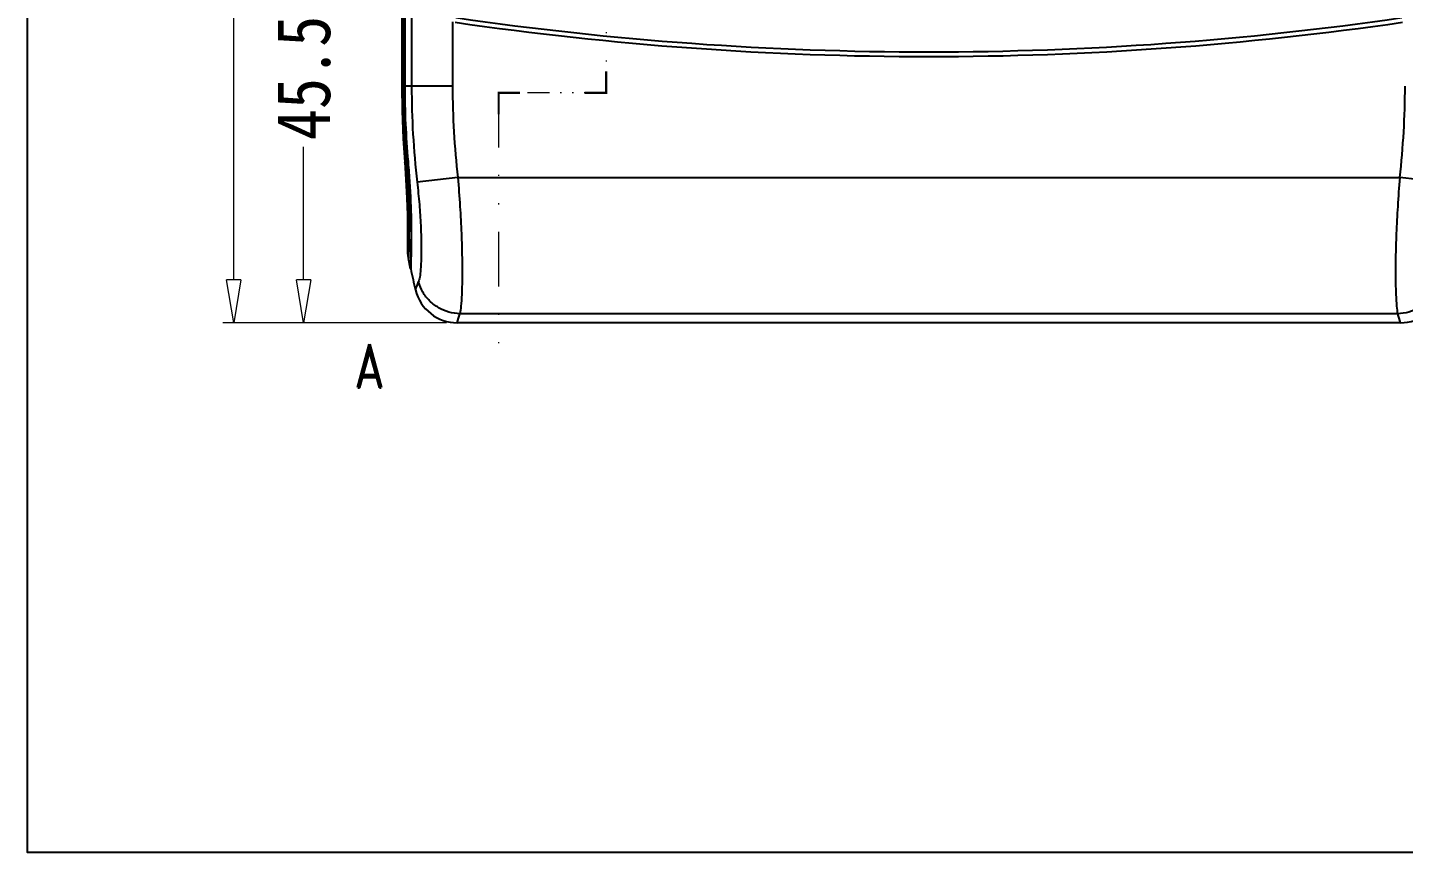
# Model space of a CAD drawing. Header units: millimetres. Extents: x 1786 to 4339, y -2795 to -1928.
# Drawn here: x 3874.7 to 4002.6, y -2795.2 to -2718.5 of the extents above; entities that cross this region are included whole.
import ezdxf
from ezdxf.enums import TextEntityAlignment as Align

# ---------------------------------------------------------------- set-up
doc = ezdxf.new("R2010")
doc.units = ezdxf.units.MM
doc.linetypes.add('DIVIDE', pattern=[31.75, 12.7, -6.35, 0, -6.35, 0, -6.35])
doc.layers.add('dim', color=3, linetype='Continuous', lineweight=9)
doc.layers.add('hatch', color=56, linetype='Continuous', lineweight=9)
doc.styles.add('FFS', font='simfang0.ttf', dxfattribs={"width": 0.85})
doc.styles.add('LongTou', font='romand.shx', dxfattribs={"width": 0.8, "bigfont": 'whgdtxt.shx'})
doc.dimstyles.new('YanXiu', dxfattribs={"dimtxt": 2.5, "dimasz": 2.2, "dimexe": 1, "dimexo": 0.6, "dimgap": 0.66, "dimtad": 0, "dimzin": 9, "dimdsep": 46, "dimtxsty": 'FFS', "dimblk": 'CLOSEDBLANK', "dimcen": 0, "dimclrd": 256, "dimclre": 131, "dimclrt": 42, "dimazin": 2, "dimtfac": 1, "dimtofl": 0, "dimtmove": 0, "dimatfit": 3, "dimldrblk": 'CLOSEDBLANK', "dimfxl": 1, "dimlwd": 5, "dimlwe": 5, "dimarcsym": 0})

# ---------------------------------------------------------------- blocks, each defined once
blk = doc.blocks.new('_ClosedBlank')
at = {"color": 0, "linetype": 'ByBlock', "lineweight": -2}
for p, q in [((-1, 0.167), (0, 0)), ((-1, 0.167), (-1, -0.167)), ((0, 0), (-1, -0.167))]:
    blk.add_line(p, q, dxfattribs=at)
blk = doc.blocks.new('*D232')
at = {"layer": 'Defpoints', "color": 0}
for p in [(3893.85, -2575.45), (3933.97, -2575.45), (3914.64, -2745.95)]:
    blk.add_point(p, dxfattribs=at)
at = {"layer": 'dim', "color": 131, "lineweight": 5}
for p, q in [((3932.97, -2575.45), (3892.85, -2575.45)), ((3913.64, -2745.95), (3892.85, -2745.95))]:
    blk.add_line(p, q, dxfattribs=at)
at = {"layer": 'dim', "lineweight": 5}
for p, q in [((3893.85, -2579.45), (3893.85, -2652.93)), ((3893.85, -2741.95), (3893.85, -2668.48))]:
    blk.add_line(p, q, dxfattribs=at)
at = {"layer": 'dim', "lineweight": 5, "xscale": 4, "yscale": 4, "zscale": 4}
for p, rotation in [((3893.85, -2575.45), 90), ((3893.85, -2745.95), 270)]:
    blk.add_blockref('_ClosedBlank', p, dxfattribs=dict(at, rotation=rotation))
at = {"layer": 'dim', "color": 42, "insert": (3893.85, -2660.7), "char_height": 5, "attachment_point": 5, "rotation": 90, "style": 'FFS'}
blk.add_mtext('170.5', dxfattribs=at)
blk = doc.blocks.new('*D231')
at = {"layer": 'Defpoints', "color": 0}
for p in [(3926.27, -2700.45), (3900.35, -2745.95), (3914.64, -2745.95)]:
    blk.add_point(p, dxfattribs=at)
at = {"layer": 'dim', "color": 131, "lineweight": 5}
for p, q in [((3925.27, -2700.45), (3899.35, -2700.45)), ((3913.64, -2745.95), (3899.35, -2745.95))]:
    blk.add_line(p, q, dxfattribs=at)
at = {"layer": 'dim', "lineweight": 5}
for p, q in [((3900.35, -2704.45), (3900.35, -2716.82)), ((3900.35, -2741.95), (3900.35, -2729.59))]:
    blk.add_line(p, q, dxfattribs=at)
at = {"layer": 'dim', "lineweight": 5, "xscale": 4, "yscale": 4, "zscale": 4}
for p, rotation in [((3900.35, -2700.45), 90), ((3900.35, -2745.95), 270)]:
    blk.add_blockref('_ClosedBlank', p, dxfattribs=dict(at, rotation=rotation))
at = {"layer": 'dim', "color": 42, "insert": (3900.35, -2723.2), "char_height": 5, "attachment_point": 5, "rotation": 90, "style": 'FFS'}
blk.add_mtext('45.5', dxfattribs=at)
blk = doc.blocks.new('*u4')
at = {"layer": 'Defpoints', "color": 2}
blk.add_lwpolyline([(-135.77, 94.941), (135.77, 94.941), (135.77, -94.941), (-135.77, -94.941)], close=True, dxfattribs=at)
blk = doc.blocks.new('*u270')
at = {"color": 7, "linetype": 'Continuous'}
for p, q in [((-197.371, 197.216, 0), (-197.371, 71.216, 0)), ((-197.228, 197.216, 0), (-197.228, 71.216, 0)), ((-197.107, 71.216, 0), (-197.107, 197.216, 0)), ((-197.102, 197.216, 0), (-197.102, 71.216, 0)), ((-196.459, 79.804, 0), (-196.459, 71.216, 0)), ((-192.651, 77.186, 0), (-192.651, 71.216, 0)), ((-197.371, 71.217, 0), (-197.342, 68.917, 0)), ((-197.371, 71.216, 0), (-197.107, 71.216, 0)), ((-192.651, 71.216, 0), (-197.102, 71.216, 0)), ((-197.343, 68.945, 0), (-197.24, 66.311, 0)), ((-197.241, 66.338, 0), (-197.097, 64.136, 0)), ((-197.097, 64.136, 0), (-196.988, 62.536, 0)), ((-196.965, 64.205, 0), (-196.956, 64.082, 0)), ((-192.163, 62.716, 0), (-195.947, 62.281, 0)), ((-192.163, 62.716, 0), (-104.582, 62.716, 0)), ((-100.799, 62.281, 0), (-104.582, 62.716, 0)), ((-196.902, 60.798, 0), (-196.857, 59.242, 0)), ((-196.857, 59.269, 0), (-196.841, 57.97, 0)), ((-196.841, 58.009, 0), (-196.842, 57.027, 0)), ((-196.55, 54.235, 0), (-196.75, 55.184, 0)), ((-196.723, 56.268, 0), (-196.724, 56.226, 0)), ((-104.783, 50.053, 0), (-191.962, 50.053, 0)), ((-104.535, 49.216, 0), (-192.21, 49.216, 0))]:
    blk.add_line(p, q, dxfattribs=at)
at = {"color": 7, "linetype": 'Continuous', "elevation": 0}
for points in [[(-197.097, 64.136), (-196.988, 62.543), (-196.902, 60.788)], [(-196.842, 57.062), (-196.848, 56.455), (-196.85, 56.269)]]:
    blk.add_lwpolyline(points, dxfattribs=at)
at = {"color": 7, "linetype": 'Continuous'}
for centre, radius, start, end in [((-148.373, 380.02, 0), 306.062, 261.72807, 278.27193), ((-148.373, 380.02, 0), 305.629, 261.72807, 278.27194), ((-103.619, 71.221, 0), 93.61, 180.00298, 184.29833), ((-118.373, 71.216, 0), 78.735, 180, 185.16905), ((-118.373, 71.216, 0), 78.73, 180, 185.101), ((-118.373, 71.216, 0), 78.087, 180, 186.57101), ((-118.373, 71.216, 0), 74.278, 180, 186.57101), ((-178.373, 71.216, 0), 74.278, 353.42899, 0), ((-285.123, 57.338, 0), 88.425, 4.22328, 4.37425), ((-191.851, 56.186, 0), 5, 179.04612, 191.56059), ((-267.822, 57.077, 0), 71.334, 358.31488, 358.47499), ((-306.869, 58.324, 0), 110.4, 357.868, 358.2642), ((-118.373, 71.216, 0), 80, 192.2689, 193.70023), ((-334.557, 105.602, 0), 148.377, 338.93409, 339.24223), ((-192.21, 53.216, 0), 4, 193.70025, 269.99998), ((-104.535, 53.216, 0), 4, 270.00008, 346.29971), ((-376.152, 104.323, 0), 192.019, 343.32235, 343.58285), ((79.457, 104.338, 0), 192.071, 196.41718, 196.67761)]:
    blk.add_arc(centre, radius, start, end, dxfattribs=at)
for points, start_tangent, end_tangent in [([(-197.083, 64.117, 0), (-197.086, 64.136, 0)], (-0.3553594, 0.9347297), (0.0211693, 0.9997759)), ([(-196.956, 64.082, 0), (-197.083, 64.117, 0)], (-0.988756, 0.1495379), (-0.3553594, 0.9347297)), ([(-196.514, 55.179, 0), (-196.498, 55.918, 0), (-196.485, 57.163, 0), (-196.497, 58.678, 0), (-196.545, 60.406, 0), (-196.643, 62.279, 0), (-196.791, 64.216, 0)], (0.0266248, 0.9996455), (-0.0889117, 0.9960395)), ([(-196.787, 64.123, 0), (-196.642, 62.204, 0), (-196.548, 60.343, 0), (-196.501, 58.632, 0), (-196.49, 57.137, 0), (-196.503, 55.912, 0), (-196.524, 54.991, 0), (-196.543, 54.419, 0), (-196.549, 54.234, 0), (-196.542, 54.423, 0)], (0.0875895, -0.9961567), (0.0358181, 0.9993583)), ([(-196.938, 63.85, 0), (-196.92, 63.592, 0), (-196.9, 63.307, 0), (-196.879, 62.993, 0), (-196.858, 62.65, 0), (-196.836, 62.275, 0), (-196.815, 61.866, 0), (-196.794, 61.423, 0), (-196.773, 60.944, 0), (-196.755, 60.431, 0), (-196.739, 59.888, 0), (-196.725, 59.315, 0), (-196.716, 58.712, 0), (-196.711, 58.085, 0), (-196.711, 57.448, 0), (-196.715, 56.819, 0), (-196.723, 56.268, 0)], (0.0736419, -0.9972847), (-0.0181142, -0.9998359)), ([(-192.163, 62.716, 0), (-191.964, 60.033, 0), (-191.834, 57.499, 0), (-191.771, 55.249, 0), (-191.765, 53.351, 0), (-191.801, 51.846, 0), (-191.87, 50.748, 0), (-191.962, 50.053, 0)], (0.0848056, -0.9963975), (-0.199754, -0.9798461)), ([(-104.582, 62.716, 0), (-104.781, 60.033, 0), (-104.911, 57.499, 0), (-104.974, 55.249, 0), (-104.98, 53.352, 0), (-104.944, 51.846, 0), (-104.875, 50.749, 0), (-104.783, 50.053, 0)], (-0.0848057, -0.9963975), (0.1998181, -0.979833)), ([(-195.947, 62.281, 0), (-195.741, 60.204, 0), (-195.614, 58.262, 0), (-195.56, 56.579, 0), (-195.568, 55.21, 0), (-195.62, 54.172, 0), (-195.705, 53.451, 0), (-195.812, 53.015, 0)], (0.1144059, -0.9934341), (-0.3541341, -0.9351947)), ([(-196.724, 56.226, 0), (-196.735, 55.711, 0), (-196.745, 55.332, 0), (-196.75, 55.184, 0)], (-0.0186811, -0.9998255), (-0.7264684, 0.6871999)), ([(-191.962, 50.053, 0), (-192.994, 50.209, 0), (-193.956, 50.619, 0), (-194.782, 51.254, 0), (-195.415, 52.071, 0), (-195.812, 53.015, 0)], (-0.9997336, 0.0230821), (-0.2628098, 0.9648477)), ([(-100.933, 53.015, 0), (-101.33, 52.071, 0), (-101.963, 51.254, 0), (-102.789, 50.619, 0), (-103.751, 50.209, 0), (-104.783, 50.053, 0)], (-0.2628098, -0.9648477), (-0.9997336, -0.0230821))]:
    blk.add_spline(points, degree=3, dxfattribs=dict(at, start_tangent=start_tangent, end_tangent=end_tangent))
at = {"layer": 'hatch', "color": 2, "linetype": 'DIVIDE', "ltscale": 0.4}
for p, q in [((-178.373, 83.854, 0), (-178.373, 70.579, 0)), ((-188.373, 70.579, 0), (-188.373, 45.216, 0))]:
    blk.add_line(p, q, dxfattribs=at)
at = {"layer": 'hatch', "color": 2, "linetype": 'DIVIDE', "ltscale": 0.16}
blk.add_line((-178.373, 70.579, 0), (-188.373, 70.579, 0), dxfattribs=at)
at = {"layer": 'hatch', "color": 2, "const_width": 0.2, "elevation": 0}
for points in [[(-178.373, 72.579), (-178.373, 70.579), (-180.373, 70.579)], [(-186.373, 70.579), (-188.373, 70.579), (-188.373, 68.579)]]:
    blk.add_lwpolyline(points, dxfattribs=at)
at = {"layer": 'hatch', "color": 2, "elevation": 0}
blk.add_lwpolyline([(-188.373, 45.216, 0, 0, 0), (-192.373, 45.216, 1.2, 0, 0), (-196.373, 45.216, 0, 0, 0)], format="xyseb", dxfattribs=at)
at = {"layer": 'Defpoints', "xscale": 1.710000000000036, "yscale": 1.710000000000036, "zscale": 1.71}
blk.add_blockref('*u4', (0, 162.35), dxfattribs=at)
at = {"layer": 'hatch', "color": 6, "style": 'LongTou', "width": 0.8}
blk.add_text('A', height=4, dxfattribs=at).set_placement((-200.373, 45.216, 0), align=Align.MIDDLE)
at = {"layer": 'dim'}
for base, p1, p2, override, picture, middle in [((-212.997, 219.716, 0), (-192.21, 49.216, 0), (-172.873, 219.716, 0), {"dimtxt": 5, "dimasz": 4, "dimexe": 0.9995, "dimexo": 0.9995, "dimgap": 0.9995}, '*D232', (-212.997, 134.466, 0)), ((-206.497, 49.216, 0), (-180.573, 94.716, 0), (-192.21, 49.216, 0), {"dimtxt": 5, "dimasz": 4, "dimexe": 0.9995, "dimexo": 0.9995, "dimgap": 0.9995, "dimtmove": 1}, '*D231', (-206.497, 71.966, 0))]:
    dim = blk.add_linear_dim(base=base, p1=p1, p2=p2, angle=90, dimstyle='YanXiu', override=override, dxfattribs=at)
    dim.commit()
    dim.dimension.update_dxf_attribs({"geometry": picture, "text_midpoint": middle, "insert": (-4106.846, 2795.168)})

msp = doc.modelspace()

# ---------------------------------------------------------------- block references
msp.add_blockref('*u270', (4106.85, -2795.17))

doc.saveas('drawing.dxf')
